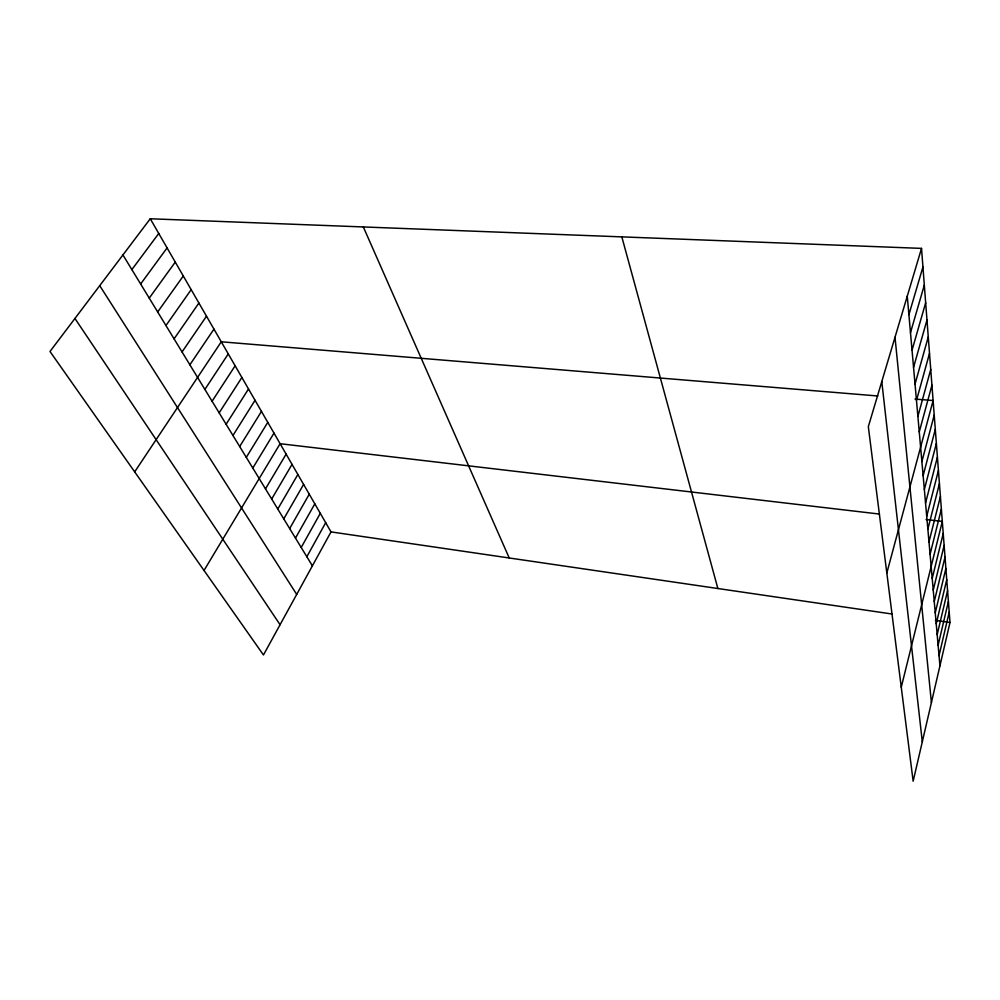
<?xml version="1.0" encoding="UTF-8"?>
<svg xmlns="http://www.w3.org/2000/svg" width="1000" height="1000" viewBox="0 0 1000 1000"><rect width="100%" height="100%" fill="white"/><g stroke="black" fill="none" stroke-linecap="round" stroke-linejoin="round"><path stroke-width="1.5" d="M921.525 248.388L950 622.487L913.15 781.237L868.325 426.662L921.525 248.388L150.262 218.762L50 351.488L263.463 654.975L331.012 531.9L150.262 218.762M939.038 655.638L949.212 612.087M938.112 645.225L948.4 601.487M937.175 634.625L947.575 590.7M936.225 623.812L946.737 579.7M935.25 612.8L945.888 568.488M934.262 601.562L945.025 557.075M933.238 590.1L944.137 545.425M932.212 578.413L943.225 533.55M901.263 687.212L942.312 521.438L926.062 519.525M930.075 554.312L941.363 509.075M928.988 541.888L940.413 496.475M927.862 529.2L939.425 483.612M926.712 516.25L938.425 470.487M925.55 503.025L937.412 457.088M924.35 489.5L936.375 443.4M923.125 475.688L935.3 429.412M921.888 461.575L934.212 415.138M886.825 573.038L933.112 400.55L915 399.05M919.262 431.938L931.938 385.175M917.887 416.362L930.738 369.45M916.475 400.425L929.513 353.363M915.037 384.1L928.263 336.9M913.55 367.375L926.975 320.037M912.038 350.238L925.662 302.775M910.487 332.675L924.325 285.087M908.9 314.662L922.938 266.962M306.837 556.737L325.688 522.688M301.2 547.487L320.3 513.35M295.475 538.1L314.812 503.85M289.662 528.562L309.25 494.212M283.762 518.875L303.6 484.425M277.775 509.038L297.863 474.487M271.675 499.038L292.038 464.387M265.487 488.875L286.112 454.137M204.025 570.462L280.1 443.713L879.463 514.062M252.8 468.05L273.988 433.125M246.287 457.388L267.775 422.35M239.675 446.538L261.462 411.413M232.95 435.5L255.037 400.288M226.112 424.275L248.512 388.988M219.163 412.863L241.875 377.488M212.087 401.25L235.125 365.788M204.887 389.438L228.263 353.9M134.675 471.875L221.275 341.8L877.837 395.988M189.875 364.8L213.95 329.113M182.05 351.962L206.5 316.188M174.075 338.875L198.9 303.038M165.95 325.55L191.175 289.637M157.675 311.962L183.287 275.988M149.238 298.113L175.263 262.087M140.638 284L167.087 247.913M131.862 269.613L158.75 233.475M331.012 531.9L891.975 614M935.362 620.35L950 622.487M74.938 318.463L280.062 624.712M99.725 285.663L296.7 594.425M122.925 254.938L312.387 565.837M363.325 226.938L509.225 557.987M621.825 236.875L717.875 588.525M881.787 381.538L922.3 741.812M895.013 337.238L931.413 702.6M907.262 296.188L939.938 665.837"/></g></svg>
